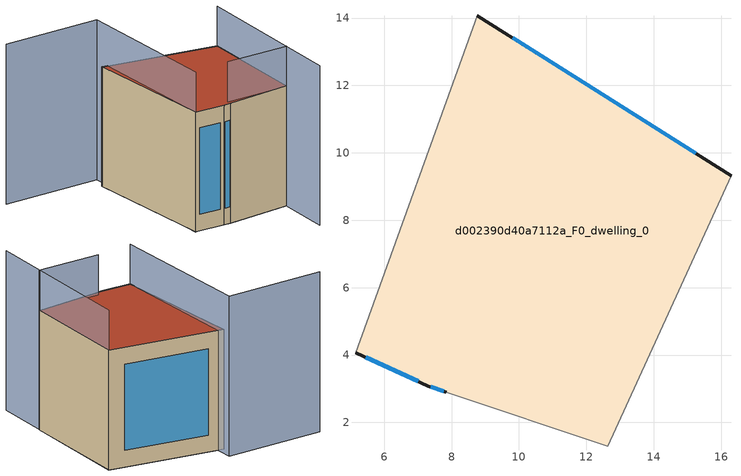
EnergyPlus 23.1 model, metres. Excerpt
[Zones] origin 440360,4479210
d002390d40a7112a_F0_dwelling_0
 floor ground (EU_floor_Construction): 12.64,1.29 16.29,9.32 8.77,14.07 5.15,4.07 7.3,3.08 7.84,2.9 z0
 wall outside (EU_wall_Construction): 8.77,14.07 16.29,9.32 / 7.84,2.9 7.3,3.08 5.15,4.07 z0:9
 wall adiabatic (EU_wall_Construction): 5.15,4.07 8.77,14.07 / 16.29,9.32 12.64,1.29 7.84,2.9 z0:9
 window (EU_Window_Construction): 7,3.22 5.45,3.94 / 9.81,13.41 15.25,9.98 / 7.76,2.92 7.38,3.05 z1.25:7.75
 roof outside (EU_roof_Construction): 16.29,9.32 12.64,1.29 7.84,2.9 7.3,3.08 5.15,4.07 8.77,14.07 z9
shading: 7.98,3.24 12.64,1.29 / 10.79,-2.57 16.29,9.32 / 2.48,17.99 9.65,15.06 / 9.65,15.06 5.15,4.07 z0:12
[Building]
EU S2 Campaign: North Axis=0; Terrain=City; Solar Distribution=FullExterior
[Site:Location]
Madrid: Latitude=40.5; Longitude=-3.5; Time Zone=1; Elevation=609
[SizingPeriod:WeatherFileDays]
AnnualSizingPeriod: Begin Month=1; Begin Day of Month=1; End Month=12; End Day of Month=31; Day of Week for Start Day=Monday; Use Weather File Daylight Saving Period=No; Use Weather File Rain and Snow Indicators=No
[MATERIAL]
EU_InternalMass_Material: Roughness=MediumRough; Thickness=0.1; Conductivity=1; Density=1800; Specific Heat=900; Thermal Absorptance=0.9; Solar Absorptance=0.7; Visible Absorptance=0.7
[MATERIAL:NOMASS] Roughness=MediumRough; Thermal Absorptance=0.9; Solar Absorptance=0.7; Visible Absorptance=0.7
Name | Thermal Resistance
EU_wall_NoMass | 1.60022
EU_roof_NoMass | 1.57597
EU_floor_NoMass | 0.470652
[WINDOWMATERIAL:SIMPLEGLAZINGSYSTEM]
EU_Window_SimpleGlazing: UFactor=3.28802; Solar Heat Gain Coefficient=0.85; Visible Transmittance=0.85
[CONSTRUCTION]
EU_wall_Construction: EU_wall_NoMass
EU_roof_Construction: EU_roof_NoMass
EU_floor_Construction: EU_floor_NoMass
EU_InternalMass_Construction: EU_InternalMass_Material
EU_Window_Construction: EU_Window_SimpleGlazing
[ZONE]
d002390d40a7112a_F0_dwelling_0: Type=1; Multiplier=1; Ceiling Height=autocalculate; Volume=738.659; Floor Area=autocalculate; Part of Total Floor Area=Yes
[INTERNALMASS]
d002390d40a7112a_F0_dwelling_0_EU_InternalMass: Construction=EU_InternalMass_Construction; Zone or ZoneList=d002390d40a7112a_F0_dwelling_0; Surface Area=82.0731
[OTHEREQUIPMENT]
EU_Step8_InternalGain_d002390d40a7112a_F0_dwelling_0_f000: Fuel Type=Electricity; Zone or ZoneList or Space or SpaceList=d002390d40a7112a_F0_dwelling_0; Schedule=EU_Step8_GainSchedule_d002390d40a7112a_F0_dwelling_0_f000; Design Level Calculation Method=Watts/Area; Power per Zone Floor Area=1; Fraction Latent=0; Fraction Radiant=0; Fraction Lost=0; Carbon Dioxide Generation Rate=0; EndUse Subcategory=EU_Step8_InternalGains
[ZONEVENTILATION:DESIGNFLOWRATE]
EU_ConstantAir_d002390d40a7112a_F0_dwelling_0: Zone or ZoneList or Space or SpaceList=d002390d40a7112a_F0_dwelling_0; Schedule=EU_AlwaysOn; Design Flow Rate Calculation Method=AirChanges/Hour; Air Changes per Hour=0.480704; Ventilation Type=Natural; Fan Pressure Rise=0; Fan Total Efficiency=1; Constant Term Coefficient=1; Temperature Term Coefficient=0; Velocity Term Coefficient=0; Velocity Squared Term Coefficient=0; Minimum Indoor Temperature=-100; Maximum Indoor Temperature=100; Delta Temperature=-100; Minimum Outdoor Temperature=-100; Maximum Outdoor Temperature=100; Maximum Wind Speed=40
[HVACTEMPLATE:THERMOSTAT]
EU_HeatOnly_d002390d40a7112a_F0_dwelling_0: Constant Heating Setpoint=20; Constant Cooling Setpoint=50
[HVACTEMPLATE:ZONE:IDEALLOADSAIRSYSTEM]
d002390d40a7112a_F0_dwelling_0: Template Thermostat=EU_HeatOnly_d002390d40a7112a_F0_dwelling_0; System Availability Schedule=EU_AlwaysOn; Maximum Heating Supply Air Temperature=50; Minimum Cooling Supply Air Temperature=13; Maximum Heating Supply Air Humidity Ratio=0.0156; Minimum Cooling Supply Air Humidity Ratio=0.0077; Heating Limit=NoLimit; Cooling Limit=NoLimit; Heating Availability Schedule=EU_AlwaysOn; Cooling Availability Schedule=EU_CoolingOff; Dehumidification Control Type=ConstantSensibleHeatRatio; Cooling Sensible Heat Ratio=0.7; Dehumidification Setpoint=60; Humidification Control Type=None; Humidification Setpoint=30; Outdoor Air Method=None; Outdoor Air Flow Rate per Person=0.00944; Outdoor Air Flow Rate per Zone Floor Area=0; Outdoor Air Flow Rate per Zone=0; Demand Controlled Ventilation Type=None; Outdoor Air Economizer Type=NoEconomizer; Heat Recovery Type=None; Sensible Heat Recovery Effectiveness=0.7; Latent Heat Recovery Effectiveness=0.65
[SIZING:ZONE]
d002390d40a7112a_F0_dwelling_0: Zone Cooling Design Supply Air Temperature Input Method=SupplyAirTemperature; Zone Cooling Design Supply Air Temperature=13; Zone Heating Design Supply Air Temperature Input Method=SupplyAirTemperature; Zone Heating Design Supply Air Temperature=50; Zone Cooling Design Supply Air Humidity Ratio=0.008; Zone Heating Design Supply Air Humidity Ratio=0.008; Cooling Design Air Flow Method=DesignDay; Cooling Design Air Flow Rate=0; Cooling Minimum Air Flow per Zone Floor Area=0.000762; Cooling Minimum Air Flow=0; Cooling Minimum Air Flow Fraction=0.2; Heating Design Air Flow Method=DesignDay; Heating Design Air Flow Rate=0; Heating Maximum Air Flow per Zone Floor Area=0.002032; Heating Maximum Air Flow=0.141576; Heating Maximum Air Flow Fraction=0.3; Account for Dedicated Outdoor Air System=No; Dedicated Outdoor Air System Control Strategy=NeutralSupplyAir; Dedicated Outdoor Air Low Setpoint Temperature for Design=autosize; Dedicated Outdoor Air High Setpoint Temperature for Design=autosize; Zone Load Sizing Method=Sensible Load Only No Latent Load; Zone Latent Cooling Design Supply Air Humidity Ratio Input Method=HumidityRatioDifference; Zone Cooling Design Supply Air Humidity Ratio Difference=0.005; Zone Latent Heating Design Supply Air Humidity Ratio Input Method=HumidityRatioDifference; Zone Humidification Design Supply Air Humidity Ratio Difference=0.005
[SCHEDULE:CONSTANT]
Name | Hourly Value
EU_AlwaysOn | 1
EU_CoolingOff | 0
[SCHEDULE:FILE]
EU_Step8_GainSchedule_d002390d40a7112a_F0_dwelling_0_f000: File=../../schedules/d002390d40a7112a/d002390d40a7112a_F0_dwelling_0_f000_gain.csv; Column Number=1; Rows to Skip at Top=0; Number of Hours of Data=8760; Column Separator=Comma; Interpolate to Timestep=No; Minutes per Item=60; Adjust Schedule for Daylight Savings=Yes
